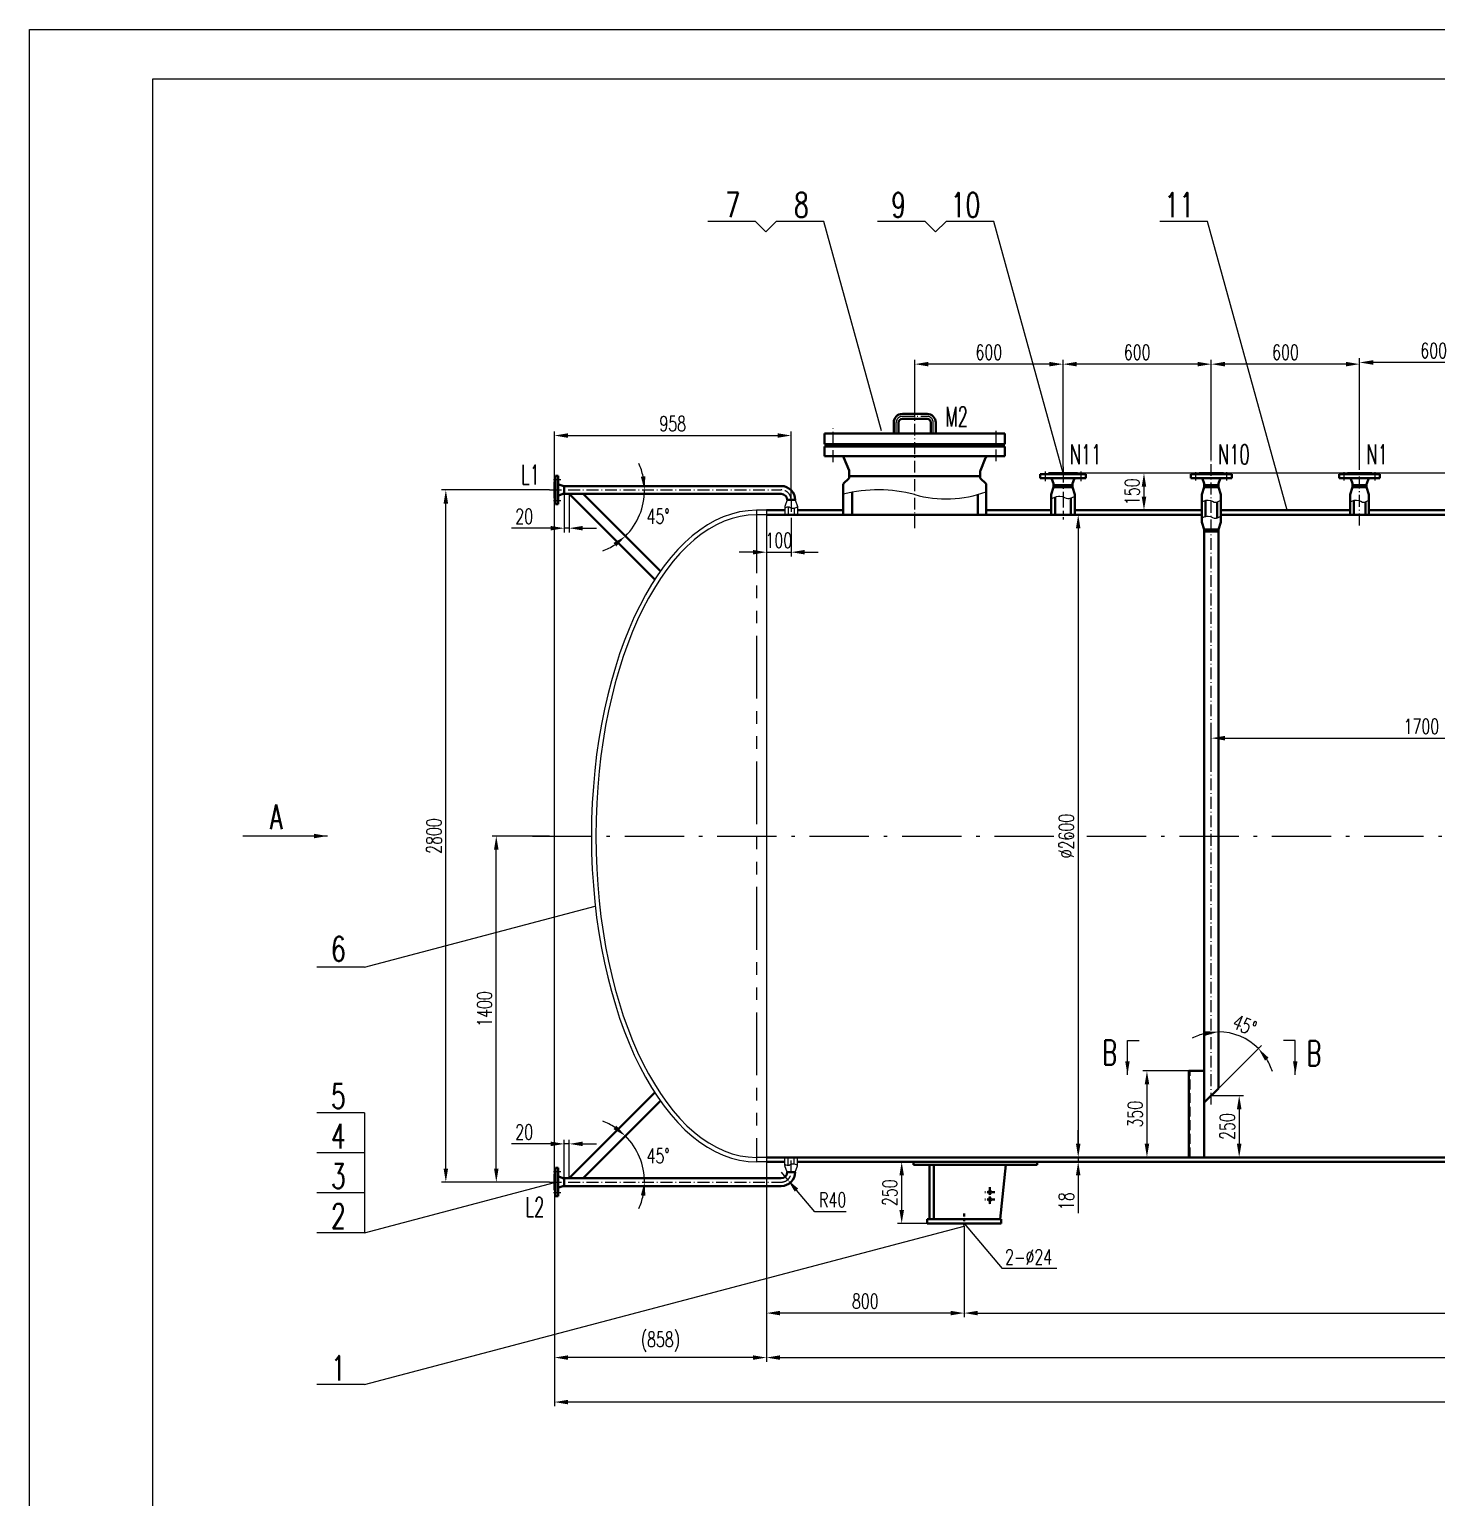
# Model space of a CAD drawing. Header units: millimetres. Extents: x -377034 to -360214, y -58044 to -36999.
# Drawn here: x -377034 to -371340, y -52104 to -46164 of the extents above; entities that cross this region are included whole.
import ezdxf

# ---------------------------------------------------------------- set-up
doc = ezdxf.new("R2010")
doc.units = ezdxf.units.MM
for name, pattern in [('ACAD_ISO02W100', [11, 8, -3]), ('ACAD_ISO10W100', [18.7, 12, -3, 0.7, -3]), ('CENTERX2', [101.6, 63.5, -12.7, 12.7, -12.7]), ('PHANTOMX2', [127, 63.5, -12.7, 12.7, -12.7, 12.7, -12.7])]:
    doc.linetypes.add(name, pattern=pattern)
for name, color, linetype in [('cdr.dwg1', 4, 'Continuous'), ('cdr_dim', 7, 'Continuous'), ('cdr_dwg1', 4, 'Continuous'), ('cdr_text', 7, 'Continuous'), ('图层1', 1, 'CENTERX2'), ('图层3', 211, 'Continuous'), ('图层5', 231, 'PHANTOMX2')]:
    doc.layers.add(name, color=color, linetype=linetype)
doc.layers.add('中心线', color=1, linetype='ACAD_ISO10W100', lineweight=18)
doc.layers.add('图层2', color=4, linetype='Continuous', lineweight=40)
doc.styles.add('HZ', font='ROMANS.shx', dxfattribs={"width": 0.667, "height": 54, "bigfont": 'HZ.shx'})
doc.styles.add('比例1：20', font='ROMANS.shx', dxfattribs={"width": 0.7, "height": 60, "bigfont": 'HZ.shx'})
doc.dimstyles.new('副本比例1：20', dxfattribs={"dimtxt": 60, "dimasz": 55, "dimexe": 17, "dimexo": 0, "dimgap": 18, "dimtad": 1, "dimtoh": 1, "dimdsep": 46, "dimtxsty": '比例1：20', "dimcen": 25, "dimclre": 256, "dimclrt": 256, "dimadec": 0, "dimazin": 0, "dimtfac": 1, "dimtmove": 0, "dimatfit": 3, "dimfxl": 1, "dimlwd": -1, "dimlwe": -1, "dimarcsym": 0})
doc.dimstyles.new('比例1：20', dxfattribs={"dimtxt": 60, "dimasz": 55, "dimexe": 17, "dimexo": 0, "dimgap": 18, "dimtad": 1, "dimdsep": 46, "dimtxsty": '比例1：20', "dimcen": 25, "dimclrd": 256, "dimclre": 256, "dimclrt": 256, "dimadec": 0, "dimazin": 0, "dimtfac": 1, "dimtmove": 0, "dimatfit": 3, "dimfxl": 1, "dimlwd": -1, "dimlwe": -1, "dimarcsym": 0})

# ---------------------------------------------------------------- blocks, each defined once
blk = doc.blocks.new('*D6')
for p, q in [((-367851.6, -51005.4), (-367851.6, -51374.1)), ((-373251.6, -51043.1), (-373251.6, -51374.1)), ((-373196.6, -51357.1), (-367906.6, -51357.1))]:
    blk.add_line(p, q)
for points in [[(-373196.6, -51348), (-373196.6, -51366.3), (-373251.6, -51357.1)], [(-367906.6, -51348), (-367906.6, -51366.3), (-367851.6, -51357.1)]]:
    blk.add_solid(points)
at = {"layer": 'Defpoints', "color": 0}
for p in [(-367851.6, -51005.4), (-373251.6, -51043.1), (-367851.6, -51357.1)]:
    blk.add_point(p, dxfattribs=at)
at = {"insert": (-370551.6, -51309.1), "char_height": 60, "attachment_point": 5, "style": '比例1：20'}
blk.add_mtext('5400', dxfattribs=at)
blk = doc.blocks.new('*D5')
for p, q in [((-367051.6, -50745.2), (-367051.6, -51554.1)), ((-374051.6, -51205.8), (-374051.6, -51554.1)), ((-373996.6, -51537.1), (-367106.6, -51537.1))]:
    blk.add_line(p, q)
for points in [[(-373996.6, -51528), (-373996.6, -51546.3), (-374051.6, -51537.1)], [(-367106.6, -51528), (-367106.6, -51546.3), (-367051.6, -51537.1)]]:
    blk.add_solid(points)
at = {"layer": 'Defpoints', "color": 0}
for p in [(-367051.6, -50745.2), (-374051.6, -51205.8), (-367051.6, -51537.1)]:
    blk.add_point(p, dxfattribs=at)
at = {"insert": (-370551.6, -51489.1), "char_height": 60, "attachment_point": 5, "style": '比例1：20'}
blk.add_mtext('7000', dxfattribs=at)
blk = doc.blocks.new('*D13')
for p, q in [((-372768.7, -48127.2), (-372807.1, -48127.2)), ((-372790.1, -48182.2), (-372790.1, -50672.2)), ((-372768.7, -50727.2), (-372807.1, -50727.2))]:
    blk.add_line(p, q)
for points in [[(-372799.3, -48182.2), (-372781, -48182.2), (-372790.1, -48127.2)], [(-372799.3, -50672.2), (-372781, -50672.2), (-372790.1, -50727.2)]]:
    blk.add_solid(points)
at = {"layer": 'Defpoints', "color": 0}
for p in [(-372768.7, -48127.2), (-372790.1, -50727.2), (-372768.7, -50727.2)]:
    blk.add_point(p, dxfattribs=at)
at = {"insert": (-372838.1, -49427.2), "char_height": 60, "attachment_point": 5, "rotation": 90, "style": '比例1：20'}
blk.add_mtext('%%C2600', dxfattribs=at)
blk = doc.blocks.new('*D14')
for p, q in [((-372790.1, -50672.2), (-372790.1, -50617.2)), ((-372645, -50727.2), (-372807.1, -50727.2)), ((-372790.1, -50727.2), (-372790.1, -50745.2)), ((-372645, -50745.2), (-372807.1, -50745.2)), ((-372790.1, -50800.2), (-372790.1, -50953.2))]:
    blk.add_line(p, q)
for points in [[(-372799.3, -50672.2), (-372781, -50672.2), (-372790.1, -50727.2)], [(-372799.3, -50800.2), (-372781, -50800.2), (-372790.1, -50745.2)]]:
    blk.add_solid(points)
at = {"layer": 'Defpoints', "color": 0}
for p in [(-372645, -50727.2), (-372790.1, -50745.2), (-372645, -50745.2)]:
    blk.add_point(p, dxfattribs=at)
at = {"insert": (-372838.1, -50904.2), "char_height": 60, "attachment_point": 5, "rotation": 90, "style": '比例1：20'}
blk.add_mtext('18', dxfattribs=at)
blk = doc.blocks.new('*D15')
for p, q in [((-374051.6, -50745.2), (-374051.6, -51374.1)), ((-373251.6, -51005.4), (-373251.6, -51374.1)), ((-373306.6, -51357.1), (-373996.6, -51357.1))]:
    blk.add_line(p, q)
for points in [[(-373996.6, -51348), (-373996.6, -51366.3), (-374051.6, -51357.1)], [(-373306.6, -51348), (-373306.6, -51366.3), (-373251.6, -51357.1)]]:
    blk.add_solid(points)
at = {"layer": 'Defpoints', "color": 0}
for p in [(-374051.6, -50745.2), (-373251.6, -51005.4), (-374051.6, -51357.1)]:
    blk.add_point(p, dxfattribs=at)
at = {"insert": (-373651.6, -51309.1), "char_height": 60, "attachment_point": 5, "style": '比例1：20'}
blk.add_mtext('800', dxfattribs=at)
blk = doc.blocks.new('*D34')
for p, q in [((-371651.6, -47905.4), (-371651.6, -47494.3)), ((-371051.6, -47805.3), (-371051.6, -47494.3))]:
    blk.add_line(p, q)
at = {"color": 0}
blk.add_line((-371106.6, -47511.3), (-371596.6, -47511.3), dxfattribs=at)
for points in [[(-371596.6, -47502.1), (-371596.6, -47520.5), (-371651.6, -47511.3)], [(-371106.6, -47502.1), (-371106.6, -47520.5), (-371051.6, -47511.3)]]:
    blk.add_solid(points, dxfattribs=at)
at = {"layer": 'Defpoints', "color": 0}
for p in [(-371651.6, -47511.3), (-371051.6, -47805.3), (-371651.6, -47905.4)]:
    blk.add_point(p, dxfattribs=at)
at = {"insert": (-371351.6, -47463.3), "char_height": 60, "attachment_point": 5, "style": '比例1：20'}
blk.add_mtext('600', dxfattribs=at)
blk = doc.blocks.new('*D35')
for p, q in [((-372251.6, -47905.4), (-372251.6, -47501.1)), ((-371651.6, -47752), (-371651.6, -47501.1))]:
    blk.add_line(p, q)
at = {"color": 0}
blk.add_line((-371706.6, -47518.1), (-372196.6, -47518.1), dxfattribs=at)
for points in [[(-372196.6, -47508.9), (-372196.6, -47527.2), (-372251.6, -47518.1)], [(-371706.6, -47508.9), (-371706.6, -47527.2), (-371651.6, -47518.1)]]:
    blk.add_solid(points, dxfattribs=at)
at = {"layer": 'Defpoints', "color": 0}
for p in [(-372251.6, -47518.1), (-371651.6, -47752), (-372251.6, -47905.4)]:
    blk.add_point(p, dxfattribs=at)
at = {"insert": (-371951.6, -47470.1), "char_height": 60, "attachment_point": 5, "style": '比例1：20'}
blk.add_mtext('600', dxfattribs=at)
blk = doc.blocks.new('*D36')
for p, q in [((-372851.6, -47933.5), (-372851.6, -47501.1)), ((-372251.6, -47703.2), (-372251.6, -47501.1))]:
    blk.add_line(p, q)
at = {"color": 0}
blk.add_line((-372306.6, -47518.1), (-372796.6, -47518.1), dxfattribs=at)
for points in [[(-372796.6, -47508.9), (-372796.6, -47527.2), (-372851.6, -47518.1)], [(-372306.6, -47508.9), (-372306.6, -47527.2), (-372251.6, -47518.1)]]:
    blk.add_solid(points, dxfattribs=at)
at = {"layer": 'Defpoints', "color": 0}
for p in [(-372851.6, -47518.1), (-372251.6, -47703.2), (-372851.6, -47933.5)]:
    blk.add_point(p, dxfattribs=at)
at = {"insert": (-372551.6, -47470.1), "char_height": 60, "attachment_point": 5, "style": '比例1：20'}
blk.add_mtext('600', dxfattribs=at)
blk = doc.blocks.new('*D37')
for p, q in [((-373451.6, -47695.5), (-373451.6, -47501.1)), ((-372851.6, -47644.7), (-372851.6, -47501.1))]:
    blk.add_line(p, q)
at = {"color": 0}
blk.add_line((-372906.6, -47518.1), (-373396.6, -47518.1), dxfattribs=at)
for points in [[(-373396.6, -47508.9), (-373396.6, -47527.2), (-373451.6, -47518.1)], [(-372906.6, -47508.9), (-372906.6, -47527.2), (-372851.6, -47518.1)]]:
    blk.add_solid(points, dxfattribs=at)
at = {"layer": 'Defpoints', "color": 0}
for p in [(-373451.6, -47518.1), (-373451.6, -47695.5), (-372851.6, -47644.7)]:
    blk.add_point(p, dxfattribs=at)
at = {"insert": (-373151.6, -47470.1), "char_height": 60, "attachment_point": 5, "style": '比例1：20'}
blk.add_mtext('600', dxfattribs=at)
blk = doc.blocks.new('*D39')
for p, q in [((-374909.6, -50859.7), (-374909.6, -51554.1)), ((-374051.6, -51205.8), (-374051.6, -51554.1))]:
    blk.add_line(p, q)
at = {"color": 0}
blk.add_line((-374106.6, -51537.1), (-374854.6, -51537.1), dxfattribs=at)
for points in [[(-374854.6, -51528), (-374854.6, -51546.3), (-374909.6, -51537.1)], [(-374106.6, -51528), (-374106.6, -51546.3), (-374051.6, -51537.1)]]:
    blk.add_solid(points, dxfattribs=at)
at = {"layer": 'Defpoints', "color": 0}
for p in [(-374909.6, -50859.7), (-374051.6, -51205.8), (-374909.6, -51537.1)]:
    blk.add_point(p, dxfattribs=at)
at = {"insert": (-374480.6, -51473.4), "char_height": 60, "attachment_point": 5, "style": '比例1：20'}
blk.add_mtext('(858)', dxfattribs=at)
blk = doc.blocks.new('*D41')
for p, q in [((-372444.7, -47959.2), (-372541, -47959.2)), ((-372444.7, -48109.2), (-372541, -48109.2))]:
    blk.add_line(p, q)
at = {"color": 0}
blk.add_line((-372524, -48014.2), (-372524, -48054.2), dxfattribs=at)
for points in [[(-372533.2, -48014.2), (-372514.8, -48014.2), (-372524, -47959.2)], [(-372533.2, -48054.2), (-372514.8, -48054.2), (-372524, -48109.2)]]:
    blk.add_solid(points, dxfattribs=at)
at = {"layer": 'Defpoints', "color": 0}
for p in [(-372444.7, -47959.2), (-372524, -48109.2), (-372444.7, -48109.2)]:
    blk.add_point(p, dxfattribs=at)
at = {"insert": (-372572, -48034.2), "char_height": 60, "attachment_point": 5, "rotation": 90, "style": '比例1：20'}
blk.add_mtext('150', dxfattribs=at)
blk = doc.blocks.new('*D43')
for p, q in [((-373401.6, -50745.2), (-373521.3, -50745.2)), ((-373401.6, -50995.2), (-373521.3, -50995.2))]:
    blk.add_line(p, q)
at = {"color": 0}
blk.add_line((-373504.3, -50940.2), (-373504.3, -50800.2), dxfattribs=at)
for points in [[(-373513.5, -50800.2), (-373495.1, -50800.2), (-373504.3, -50745.2)], [(-373513.5, -50940.2), (-373495.1, -50940.2), (-373504.3, -50995.2)]]:
    blk.add_solid(points, dxfattribs=at)
at = {"layer": 'Defpoints', "color": 0}
for p in [(-373504.3, -50745.2), (-373401.6, -50745.2), (-373401.6, -50995.2)]:
    blk.add_point(p, dxfattribs=at)
at = {"insert": (-373552.3, -50870.2), "char_height": 60, "attachment_point": 5, "rotation": 90, "style": '比例1：20'}
blk.add_mtext('250', dxfattribs=at)
blk = doc.blocks.new('*D44')
at = {"color": 0}
for p, q in [((-373991.6, -50787.2), (-373965.7, -50817.6)), ((-373855.6, -50947.2), (-373930.1, -50859.5)), ((-373729.6, -50947.2), (-373855.6, -50947.2))]:
    blk.add_line(p, q, dxfattribs=at)
blk.add_solid([(-373923.1, -50853.6), (-373937.1, -50865.5), (-373965.7, -50817.6)], dxfattribs=at)
at = {"layer": 'Defpoints', "color": 0}
for p in [(-373991.6, -50787.2), (-373965.7, -50817.6)]:
    blk.add_point(p, dxfattribs=at)
at = {"insert": (-373783.6, -50899.2), "char_height": 60, "attachment_point": 5, "style": '比例1：20'}
blk.add_mtext('R40', dxfattribs=at)
blk = doc.blocks.new('*D46')
for p, q in [((-374909.6, -48008.2), (-374909.6, -47789.9)), ((-373951.6, -48067.2), (-373951.6, -47789.9))]:
    blk.add_line(p, q)
at = {"color": 0}
blk.add_line((-374854.6, -47806.9), (-374006.6, -47806.9), dxfattribs=at)
for points in [[(-374854.6, -47797.7), (-374854.6, -47816.1), (-374909.6, -47806.9)], [(-374006.6, -47797.7), (-374006.6, -47816.1), (-373951.6, -47806.9)]]:
    blk.add_solid(points, dxfattribs=at)
at = {"layer": 'Defpoints', "color": 0}
for p in [(-373951.6, -47806.9), (-374909.6, -48008.2), (-373951.6, -48067.2)]:
    blk.add_point(p, dxfattribs=at)
at = {"insert": (-374430.6, -47758.9), "char_height": 60, "attachment_point": 5, "style": '比例1：20'}
blk.add_mtext('958', dxfattribs=at)
blk = doc.blocks.new('*D47')
for p, q in [((-374051.6, -48138.9), (-374051.6, -48295.8)), ((-373951.6, -48139.9), (-373951.6, -48295.8))]:
    blk.add_line(p, q)
at = {"color": 0}
for p, q in [((-374106.6, -48278.8), (-374161.6, -48278.8)), ((-374051.6, -48278.8), (-373951.6, -48278.8)), ((-373896.6, -48278.8), (-373841.6, -48278.8))]:
    blk.add_line(p, q, dxfattribs=at)
for points in [[(-374106.6, -48269.6), (-374106.6, -48288), (-374051.6, -48278.8)], [(-373896.6, -48269.6), (-373896.6, -48288), (-373951.6, -48278.8)]]:
    blk.add_solid(points, dxfattribs=at)
at = {"layer": 'Defpoints', "color": 0}
for p in [(-374051.6, -48138.9), (-373951.6, -48139.9), (-373951.6, -48278.8)]:
    blk.add_point(p, dxfattribs=at)
at = {"insert": (-374001.6, -48230.8), "char_height": 60, "attachment_point": 5, "style": '比例1：20'}
blk.add_mtext('100', dxfattribs=at)
blk = doc.blocks.new('*D48')
for p, q in [((-366343.6, -49427.2), (-366343.6, -51734.1)), ((-374909.6, -51206.9), (-374909.6, -51734.1))]:
    blk.add_line(p, q)
at = {"color": 0}
blk.add_line((-366398.6, -51717.1), (-374854.6, -51717.1), dxfattribs=at)
for points in [[(-374854.6, -51708), (-374854.6, -51726.3), (-374909.6, -51717.1)], [(-366398.6, -51708), (-366398.6, -51726.3), (-366343.6, -51717.1)]]:
    blk.add_solid(points, dxfattribs=at)
at = {"layer": 'Defpoints', "color": 0}
for p in [(-366343.6, -49427.2), (-374909.6, -51206.9), (-374909.6, -51717.1)]:
    blk.add_point(p, dxfattribs=at)
at = {"insert": (-370626.6, -51669.1), "char_height": 60, "attachment_point": 5, "style": '比例1：20'}
blk.add_mtext('~8566', dxfattribs=at)
blk = doc.blocks.new('*D49')
for p, q in [((-372251.6, -49130.8), (-372251.6, -49014.3)), ((-370551.6, -49179.7), (-370551.6, -49014.3))]:
    blk.add_line(p, q)
at = {"color": 0}
blk.add_line((-372196.6, -49031.3), (-370606.6, -49031.3), dxfattribs=at)
for points in [[(-372196.6, -49022.1), (-372196.6, -49040.4), (-372251.6, -49031.3)], [(-370606.6, -49022.1), (-370606.6, -49040.4), (-370551.6, -49031.3)]]:
    blk.add_solid(points, dxfattribs=at)
at = {"layer": 'Defpoints', "color": 0}
for p in [(-370551.6, -49031.3), (-372251.6, -49130.8), (-370551.6, -49179.7)]:
    blk.add_point(p, dxfattribs=at)
at = {"insert": (-371401.6, -48983.3), "char_height": 60, "attachment_point": 5, "style": '比例1：20'}
blk.add_mtext('1700', dxfattribs=at)
blk = doc.blocks.new('*D50')
for p, q in [((-372343.1, -50377.2), (-372529, -50377.2)), ((-372343.1, -50727.2), (-372529, -50727.2))]:
    blk.add_line(p, q)
at = {"color": 0}
blk.add_line((-372512, -50432.2), (-372512, -50672.2), dxfattribs=at)
for points in [[(-372521.2, -50432.2), (-372502.8, -50432.2), (-372512, -50377.2)], [(-372521.2, -50672.2), (-372502.8, -50672.2), (-372512, -50727.2)]]:
    blk.add_solid(points, dxfattribs=at)
at = {"layer": 'Defpoints', "color": 0}
for p in [(-372343.1, -50377.2), (-372512, -50727.2), (-372343.1, -50727.2)]:
    blk.add_point(p, dxfattribs=at)
at = {"insert": (-372560, -50552.2), "char_height": 60, "attachment_point": 5, "rotation": 90, "style": '比例1：20'}
blk.add_mtext('350', dxfattribs=at)
blk = doc.blocks.new('*D51')
for p, q in [((-372251.6, -50477.2), (-372121.8, -50477.2)), ((-372225.2, -50727.2), (-372121.8, -50727.2))]:
    blk.add_line(p, q)
at = {"color": 0}
blk.add_line((-372138.8, -50532.2), (-372138.8, -50672.2), dxfattribs=at)
for points in [[(-372147.9, -50532.2), (-372129.6, -50532.2), (-372138.8, -50477.2)], [(-372147.9, -50672.2), (-372129.6, -50672.2), (-372138.8, -50727.2)]]:
    blk.add_solid(points, dxfattribs=at)
at = {"layer": 'Defpoints', "color": 0}
for p in [(-372251.6, -50477.2), (-372225.2, -50727.2), (-372138.8, -50727.2)]:
    blk.add_point(p, dxfattribs=at)
at = {"insert": (-372186.8, -50602.2), "char_height": 60, "attachment_point": 5, "rotation": 90, "style": '比例1：20'}
blk.add_mtext('250', dxfattribs=at)
blk = doc.blocks.new('*D64')
for p, q in [((-374928.7, -49427.2), (-375161.6, -49427.2)), ((-374928.7, -50827.2), (-375161.6, -50827.2))]:
    blk.add_line(p, q)
at = {"color": 0}
blk.add_line((-375144.6, -50772.2), (-375144.6, -49482.2), dxfattribs=at)
for points in [[(-375153.8, -49482.2), (-375135.4, -49482.2), (-375144.6, -49427.2)], [(-375153.8, -50772.2), (-375135.4, -50772.2), (-375144.6, -50827.2)]]:
    blk.add_solid(points, dxfattribs=at)
at = {"layer": 'Defpoints', "color": 0}
for p in [(-375144.6, -49427.2), (-374928.7, -49427.2), (-374928.7, -50827.2)]:
    blk.add_point(p, dxfattribs=at)
at = {"insert": (-375192.6, -50127.2), "char_height": 60, "attachment_point": 5, "rotation": 90, "style": '比例1：20'}
blk.add_mtext('1400', dxfattribs=at)
blk = doc.blocks.new('*D65')
for p, q in [((-374928.7, -48027.2), (-375365.7, -48027.2)), ((-375024.3, -50827.2), (-375365.7, -50827.2))]:
    blk.add_line(p, q)
at = {"color": 0}
blk.add_line((-375348.7, -50772.2), (-375348.7, -48082.2), dxfattribs=at)
for points in [[(-375357.9, -48082.2), (-375339.6, -48082.2), (-375348.7, -48027.2)], [(-375357.9, -50772.2), (-375339.6, -50772.2), (-375348.7, -50827.2)]]:
    blk.add_solid(points, dxfattribs=at)
at = {"layer": 'Defpoints', "color": 0}
for p in [(-375348.7, -48027.2), (-374928.7, -48027.2), (-375024.3, -50827.2)]:
    blk.add_point(p, dxfattribs=at)
at = {"insert": (-375396.7, -49427.2), "char_height": 60, "attachment_point": 5, "rotation": 90, "style": '比例1：20'}
blk.add_mtext('2800', dxfattribs=at)
blk = doc.blocks.new('*D69')
for p, q in [((-374869.6, -50811.2), (-374869.6, -50655.6)), ((-374849.6, -50811.2), (-374849.6, -50655.6))]:
    blk.add_line(p, q)
at = {"color": 0}
for p, q in [((-374924.6, -50672.6), (-375083.6, -50672.6)), ((-374849.6, -50672.6), (-374869.6, -50672.6)), ((-374794.6, -50672.6), (-374739.6, -50672.6))]:
    blk.add_line(p, q, dxfattribs=at)
for points in [[(-374924.6, -50663.4), (-374924.6, -50681.7), (-374869.6, -50672.6)], [(-374794.6, -50663.4), (-374794.6, -50681.7), (-374849.6, -50672.6)]]:
    blk.add_solid(points, dxfattribs=at)
at = {"layer": 'Defpoints', "color": 0}
for p in [(-374849.6, -50672.6), (-374869.6, -50811.2), (-374849.6, -50811.2)]:
    blk.add_point(p, dxfattribs=at)
at = {"insert": (-375031.6, -50624.6), "char_height": 60, "attachment_point": 5, "style": '比例1：20'}
blk.add_mtext('20', dxfattribs=at)
blk = doc.blocks.new('*D70')
at = {"color": 0}
for start, end in [(56.94861, 68.89722), (0, 45), (336.10278, 348.05139)]:
    blk.add_arc((-374809, -50827.2), 264.2, start, end, dxfattribs=at)
for points in [[(-374659.2, -50598.6), (-374670.7, -50612.8), (-374622.2, -50640.3)], [(-374559.7, -50880.9), (-374541.4, -50882.8), (-374544.8, -50827.2)]]:
    blk.add_solid(points, dxfattribs=at)
at = {"layer": 'Defpoints', "color": 0}
for p in [(-374480.6, -50498.7), (-374580.2, -50695.1), (-374928.7, -50827.2), (-374793, -50811.2), (-373991.6, -50827.2)]:
    blk.add_point(p, dxfattribs=at)
at = {"insert": (-374489.7, -50720.8), "char_height": 60, "attachment_point": 5, "style": '比例1：20'}
blk.add_mtext('45°', dxfattribs=at)
blk = doc.blocks.new('*D71')
for p, q in [((-374869.6, -48043.2), (-374869.6, -48198.7)), ((-374849.6, -48043.2), (-374849.6, -48198.7))]:
    blk.add_line(p, q)
at = {"color": 0}
for p, q in [((-374924.6, -48181.7), (-375083.6, -48181.7)), ((-374849.6, -48181.7), (-374869.6, -48181.7)), ((-374794.6, -48181.7), (-374739.6, -48181.7))]:
    blk.add_line(p, q, dxfattribs=at)
for points in [[(-374924.6, -48172.6), (-374924.6, -48190.9), (-374869.6, -48181.7)], [(-374794.6, -48172.6), (-374794.6, -48190.9), (-374849.6, -48181.7)]]:
    blk.add_solid(points, dxfattribs=at)
at = {"layer": 'Defpoints', "color": 0}
for p in [(-374869.6, -48043.2), (-374849.6, -48043.2), (-374849.6, -48181.7)]:
    blk.add_point(p, dxfattribs=at)
at = {"insert": (-375031.6, -48133.7), "char_height": 60, "attachment_point": 5, "style": '比例1：20'}
blk.add_mtext('20', dxfattribs=at)
blk = doc.blocks.new('*D72')
at = {"color": 0}
for start, end in [(11.94861, 23.89722), (315, 360), (291.10278, 303.05139)]:
    blk.add_arc((-374809, -48027.2), 264.2, start, end, dxfattribs=at)
for points in [[(-374541.4, -47971.5), (-374559.7, -47973.4), (-374544.8, -48027.2)], [(-374670.7, -48241.5), (-374659.2, -48255.7), (-374622.2, -48214)]]:
    blk.add_solid(points, dxfattribs=at)
at = {"layer": 'Defpoints', "color": 0}
for p in [(-374928.7, -48027.2), (-374793, -48043.2), (-373991.6, -48027.2), (-374580.2, -48159.3), (-374480.6, -48355.6)]:
    blk.add_point(p, dxfattribs=at)
at = {"insert": (-374489.7, -48133.5), "char_height": 60, "attachment_point": 5, "style": '比例1：20'}
blk.add_mtext('45°', dxfattribs=at)
blk = doc.blocks.new('*D95')
blk.add_line((-372223.1, -50448.7), (-372049, -50274.6))
at = {"color": 0}
for start, end in [(103.78071, 117.56142), (45, 90), (17.43858, 31.21929)]:
    blk.add_arc((-372223.1, -50448.7), 229.2, start, end, dxfattribs=at)
for points in [[(-372278.8, -50216.9), (-372276.6, -50235.1), (-372223.1, -50219.4)], [(-372034.3, -50335.5), (-372019.9, -50324.2), (-372061, -50286.6)]]:
    blk.add_solid(points, dxfattribs=at)
at = {"layer": 'Defpoints', "color": 0}
for p in [(-372223.1, -48195.2), (-372108.5, -50250.1), (-372223.1, -50448.7), (-372223.1, -50448.7), (-372280.1, -50505.7)]:
    blk.add_point(p, dxfattribs=at)
at = {"insert": (-372117, -50192.5), "char_height": 60, "attachment_point": 5, "rotation": 337.5, "style": '比例1：20'}
blk.add_mtext('45°', dxfattribs=at)

msp = doc.modelspace()

# ---------------------------------------------------------------- linework, layer by layer
for p, q in [((-368301.109, -47959.16), (-372851.609, -47959.16)), ((-374909.609, -50805.208), (-374909.609, -48042.383)), ((-375677.943, -49957.92), (-374743.927, -49711.067)), ((-375677.943, -50546.348), (-375677.943, -51032.013)), ((-375677.943, -51032.013), (-374909.609, -50828.948)), ((-375677.943, -51646.669), (-373251.609, -51005.408))]:
    msp.add_line(p, q)
at = {"color": 6, "linetype": 'ACAD_ISO02W100', "ltscale": 5}
msp.add_line((-372337.109, -50727.16), (-372337.109, -50377.16), dxfattribs=at)
for centre, radius, start, end in [((-373599.762, -48604.208), 577.544, 75.1361801, 104.1152095), ((-373324.859, -47582.337), 480.665, 254.7104808, 289.7278844)]:
    msp.add_arc(centre, radius, start, end)
for points in [[(-373977.609, -48099.742), (-373959.15, -48095.94), (-373951.609, -48099.901), (-373946.144, -48101.01), (-373925.609, -48096.257)], [(-373977.609, -50754.577), (-373959.15, -50758.38), (-373951.609, -50754.419), (-373946.144, -50753.31), (-373925.609, -50758.063)]]:
    msp.add_spline(points, degree=3)
for points in [[(-372289.609, -48074.437), (-372274.614, -48068.61), (-372251.327, -48065.654), (-372240.471, -48080.915), (-372226.678, -48074.587), (-372213.609, -48068.312)], [(-371689.609, -48074.437), (-371674.614, -48068.61), (-371651.327, -48065.654), (-371640.471, -48080.915), (-371626.678, -48074.587), (-371613.609, -48068.312)], [(-372289.609, -48139.574), (-372274.614, -48133.747), (-372251.327, -48130.79), (-372240.471, -48146.051), (-372226.678, -48139.723), (-372213.609, -48133.448)]]:
    msp.add_open_spline(points, degree=3, knots=[34.44288027, 34.44288027, 34.44288027, 34.44288027, 44.4929547, 77.28984239, 88.1330921, 88.1330921, 88.1330921, 88.1330921])
at = {"layer": 'cdr.dwg1'}
for p, q in [((-373967.609, -48067.16), (-373977.298, -48093.319)), ((-373935.609, -48067.16), (-373925.92, -48093.319)), ((-373967.609, -50787.16), (-373977.298, -50761)), ((-373935.609, -50787.16), (-373925.92, -50761))]:
    msp.add_line(p, q, dxfattribs=at)
for centre, start, end in [((-373972.609, -48095.056), 159.6768632, 180), ((-373930.609, -48095.056), 360, 20.3231368), ((-373972.609, -50759.264), 180, 200.3231368), ((-373930.609, -50759.264), 339.6768632, 0)]:
    msp.add_arc(centre, 5, start, end, dxfattribs=at)
at = {"layer": 'cdr_dim', "linetype": 'Continuous'}
for p, q in [((-374096.3, -46941.008), (-374289.138, -46941.008)), ((-373818.697, -46941.008), (-374011.535, -46941.008)), ((-373409.359, -46941.008), (-373602.198, -46941.008)), ((-373131.756, -46941.008), (-373324.594, -46941.008)), ((-372266.588, -46941.008), (-372459.427, -46941.008)), ((-375677.943, -49957.92), (-375870.782, -49957.92)), ((-375677.943, -50546.348), (-375870.782, -50546.348)), ((-375677.943, -50708.236), (-375870.782, -50708.236)), ((-375677.943, -50870.125), (-375870.782, -50870.125)), ((-373251.609, -50995.16), (-373097.382, -51177.121)), ((-375677.943, -51032.013), (-375870.782, -51032.013)), ((-372876.763, -51177.121), (-373097.382, -51177.121)), ((-375677.943, -51646.669), (-375870.782, -51646.669))]:
    msp.add_line(p, q, dxfattribs=at)
at = {"layer": 'cdr_dim', "linetype": 'Continuous', "ltscale": 0.1}
for p, q in [((-374096.3, -46941.008), (-374053.918, -46983.39)), ((-374011.535, -46941.008), (-374053.918, -46983.39)), ((-373409.359, -46941.008), (-373366.977, -46983.39)), ((-373324.594, -46941.008), (-373366.977, -46983.39))]:
    msp.add_line(p, q, dxfattribs=at)
at = {"layer": 'cdr_dim'}
for p, q in [((-373585.592, -47788.19), (-373818.697, -46941.008)), ((-372851.609, -47959.16), (-373131.756, -46941.008)), ((-371945.168, -48109.16), (-372266.588, -46941.008))]:
    msp.add_line(p, q, dxfattribs=at)
at = {"layer": 'cdr_dim', "linetype": 'Continuous'}
msp.add_lwpolyline([(-377033.812, -58043.704), (-377033.812, -46163.704), (-360213.812, -46163.704), (-360213.812, -58043.704)], close=True, dxfattribs=at)
at = {"layer": 'cdr_dwg1', "linetype": 'Continuous'}
for p, q in [((-376533.812, -46363.704), (-360413.812, -46363.704)), ((-376533.812, -57843.704), (-376533.812, -46363.704)), ((-374051.609, -48109.16), (-374091.609, -48109.16)), ((-374051.609, -48109.16), (-374051.609, -50745.16)), ((-373977.609, -48095.056), (-373977.609, -48127.16)), ((-373963.609, -48095.249), (-373963.609, -48127.16)), ((-373939.609, -48100.593), (-373939.609, -48127.16)), ((-373925.609, -48095.056), (-373925.609, -48127.16)), ((-374051.609, -48127.16), (-374091.609, -48127.16)), ((-374051.609, -50727.16), (-374091.609, -50727.16)), ((-373977.609, -50759.264), (-373977.609, -50727.16)), ((-373963.609, -50759.071), (-373963.609, -50727.16)), ((-373939.609, -50753.727), (-373939.609, -50727.16)), ((-373925.609, -50759.264), (-373925.609, -50727.16)), ((-374051.609, -50745.16), (-374091.609, -50745.16))]:
    msp.add_line(p, q, dxfattribs=at)
for major_axis, ratio in [((0, 1318), 0.50682853), ((0, 1300), 0.5)]:
    msp.add_ellipse((-374091.609, -49427.16), major_axis=major_axis, ratio=ratio, start_param=0, end_param=3.14159265, dxfattribs=at)
at = {"layer": '中心线', "ltscale": 20}
msp.add_line((-374998.685, -49427.16), (-366139.824, -49427.16), dxfattribs=at)
at = {"layer": '图层1', "color": 1, "linetype": 'ACAD_ISO10W100', "ltscale": 4}
for p, q in [((-373451.609, -48181.208), (-373451.609, -47651.558)), ((-373526.609, -47799.19), (-373526.609, -47754.19)), ((-373501.609, -47729.19), (-373401.609, -47729.19)), ((-373376.609, -47799.19), (-373376.609, -47754.19)), ((-373781.609, -47914.294), (-373781.609, -47778.72)), ((-373121.609, -47910.876), (-373121.609, -47782.998)), ((-372251.609, -50513.523), (-372251.609, -47905.383)), ((-371651.609, -48170.208), (-371651.609, -47905.383)), ((-374928.664, -48027.16), (-373991.609, -48027.16)), ((-373951.609, -48067.16), (-373951.609, -48139.927)), ((-373951.609, -50787.16), (-373951.609, -50714.393)), ((-374928.664, -50827.16), (-373991.609, -50827.16))]:
    msp.add_line(p, q, dxfattribs=at)
at = {"layer": '图层1'}
for p, q in [((-372851.609, -47933.477), (-372851.609, -48146.743)), ((-374912.999, -47984.66), (-374882.996, -47984.66)), ((-372924.109, -47952.641), (-372924.109, -47990.958)), ((-372779.109, -47952.641), (-372779.109, -47990.958)), ((-372314.109, -47988.16), (-372314.109, -47955.476)), ((-372189.109, -47988.16), (-372189.109, -47954.755)), ((-371714.109, -47988.16), (-371714.109, -47955.476)), ((-371589.109, -47988.16), (-371589.109, -47954.755)), ((-374912.999, -48069.66), (-374882.996, -48069.66)), ((-374912.999, -50784.66), (-374882.996, -50784.66)), ((-374912.999, -50869.66), (-374882.996, -50869.66))]:
    msp.add_line(p, q, dxfattribs=at)
at = {"layer": '图层1', "color": 1, "linetype": 'ACAD_ISO10W100', "ltscale": 4}
for centre, radius, start, end in [((-373501.609, -47754.19), 25, 90, 180), ((-373401.609, -47754.19), 25, 0, 90), ((-373991.609, -48067.16), 40, 0, 90), ((-373991.609, -50787.16), 40, 270, 360)]:
    msp.add_arc(centre, radius, start, end, dxfattribs=at)
at = {"layer": '图层2'}
for p, q in [((-373536.609, -47799.19), (-373536.609, -47754.19)), ((-373516.609, -47799.19), (-373516.609, -47754.19)), ((-373501.609, -47719.19), (-373401.609, -47719.19)), ((-373501.609, -47739.19), (-373401.609, -47739.19)), ((-373386.609, -47799.19), (-373386.609, -47754.19)), ((-373366.609, -47799.19), (-373366.609, -47754.19)), ((-373816.609, -47799.19), (-373816.609, -47842.19)), ((-373816.609, -47799.19), (-373086.609, -47799.19)), ((-373086.609, -47799.19), (-373086.609, -47842.19)), ((-373816.609, -47842.19), (-373086.609, -47842.19)), ((-373816.609, -47889.69), (-373816.609, -47850.69)), ((-373086.609, -47850.69), (-373816.609, -47850.69)), ((-373756.109, -47845.69), (-373756.109, -47850.69)), ((-373147.109, -47845.69), (-373756.109, -47845.69)), ((-373739.109, -47842.19), (-373739.109, -47845.69)), ((-373164.109, -47845.69), (-373164.109, -47842.19)), ((-373147.109, -47850.69), (-373147.109, -47845.69)), ((-373086.609, -47889.69), (-373086.609, -47850.69)), ((-373086.609, -47889.69), (-373816.609, -47889.69)), ((-373717.505, -47948.503), (-373738.556, -47897.14)), ((-373185.712, -47948.503), (-373164.662, -47897.14)), ((-374905.609, -47994.66), (-374909.609, -47994.66)), ((-374909.609, -48059.66), (-374909.609, -47994.66)), ((-374905.609, -48084.66), (-374905.609, -47969.66)), ((-374893.609, -47969.66), (-374905.609, -47969.66)), ((-374893.609, -48084.66), (-374893.609, -47969.66)), ((-373718.073, -47980.155), (-373739.144, -48001.226)), ((-373716.609, -47970.69), (-373716.609, -47953.054)), ((-373716.609, -47976.619), (-373716.609, -47970.69)), ((-373716.609, -47976.619), (-373716.609, -47970.69)), ((-373186.609, -47970.69), (-373716.609, -47970.69)), ((-373186.609, -47970.69), (-373186.609, -47953.054)), ((-373186.609, -47976.619), (-373186.609, -47970.69)), ((-373185.144, -47980.155), (-373164.073, -48001.226)), ((-372944.109, -47963.16), (-372759.109, -47963.16)), ((-372944.109, -47979.16), (-372944.109, -47963.16)), ((-372944.109, -47979.16), (-372759.109, -47979.16)), ((-372910.609, -47963.16), (-372910.609, -47959.16)), ((-372910.609, -47959.16), (-372792.609, -47959.16)), ((-372896.207, -47983.189), (-372889.942, -48001.202)), ((-372807.01, -47983.189), (-372813.276, -48001.202)), ((-372792.609, -47963.16), (-372792.609, -47959.16)), ((-372759.109, -47979.16), (-372759.109, -47963.16)), ((-372334.109, -47979.16), (-372334.109, -47963.16)), ((-372334.109, -47963.16), (-372169.109, -47963.16)), ((-372169.109, -47979.16), (-372334.109, -47979.16)), ((-372301.109, -47959.16), (-372202.109, -47959.16)), ((-372301.109, -47963.16), (-372301.109, -47959.16)), ((-372287.401, -47982.427), (-372280.419, -48001.321)), ((-372215.816, -47982.427), (-372222.799, -48001.321)), ((-372202.109, -47959.16), (-372202.109, -47963.16)), ((-372169.109, -47963.16), (-372169.109, -47979.16)), ((-371734.109, -47979.16), (-371734.109, -47963.16)), ((-371734.109, -47963.16), (-371569.109, -47963.16)), ((-371569.109, -47979.16), (-371734.109, -47979.16)), ((-371701.109, -47959.16), (-371602.109, -47959.16)), ((-371701.109, -47963.16), (-371701.109, -47959.16)), ((-371687.401, -47982.427), (-371680.419, -48001.321)), ((-371615.816, -47982.427), (-371622.799, -48001.321)), ((-371602.109, -47959.16), (-371602.109, -47963.16)), ((-371569.109, -47963.16), (-371569.109, -47979.16)), ((-374890.992, -48005.124), (-374875.278, -48010.913)), ((-374890.992, -48049.196), (-374875.278, -48043.407)), ((-374873.895, -48011.16), (-374869.609, -48011.16)), ((-374873.895, -48043.16), (-374869.609, -48043.16)), ((-374869.609, -48011.16), (-373991.609, -48011.16)), ((-374869.609, -48043.16), (-374869.609, -48011.16)), ((-374869.609, -48043.16), (-373991.609, -48043.16)), ((-374503.396, -48389.373), (-374849.609, -48043.16)), ((-374480.566, -48355.634), (-374793.04, -48043.16)), ((-373740.609, -48127.16), (-373740.609, -48004.761)), ((-373704.609, -48127.16), (-373704.609, -48036.261)), ((-373196.609, -48127.16), (-373196.609, -48045.577)), ((-373162.609, -48127.16), (-373162.609, -48004.761)), ((-372889.609, -48015.16), (-372899.609, -48045.16)), ((-372899.609, -48045.16), (-372899.609, -48127.16)), ((-372889.609, -48003.174), (-372889.609, -48007.16)), ((-372889.609, -48007.16), (-372813.609, -48007.16)), ((-372889.609, -48007.16), (-372889.609, -48015.16)), ((-372889.609, -48015.16), (-372813.609, -48015.16)), ((-372813.609, -48003.174), (-372813.609, -48007.16)), ((-372813.609, -48007.16), (-372813.609, -48015.16)), ((-372813.609, -48015.16), (-372803.609, -48045.16)), ((-372803.609, -48045.16), (-372803.609, -48127.16)), ((-372289.609, -48045.16), (-372280.109, -48015.16)), ((-372289.609, -48157.16), (-372289.609, -48045.16)), ((-372280.109, -48007.16), (-372280.109, -48003.054)), ((-372280.109, -48007.16), (-372280.109, -48003.054)), ((-372280.109, -48015.089), (-372280.109, -48003.054)), ((-372280.109, -48007.16), (-372223.109, -48007.16)), ((-372280.109, -48007.16), (-372223.109, -48007.16)), ((-372280.109, -48015.16), (-372223.109, -48015.16)), ((-372223.109, -48007.16), (-372223.109, -48003.054)), ((-372223.109, -48015.089), (-372223.109, -48003.054)), ((-372223.109, -48015.089), (-372223.109, -48003.054)), ((-372213.609, -48045.16), (-372223.109, -48015.16)), ((-372213.609, -48157.16), (-372213.609, -48045.16)), ((-371680.109, -48015.16), (-371689.609, -48045.16)), ((-371689.609, -48127.16), (-371689.609, -48045.16)), ((-371680.109, -48015.16), (-371680.109, -48003.054)), ((-371680.109, -48007.16), (-371623.109, -48007.16)), ((-371680.109, -48015.16), (-371623.109, -48015.16)), ((-371623.109, -48015.089), (-371623.109, -48003.054)), ((-371623.109, -48015.16), (-371623.109, -48003.054)), ((-371623.109, -48015.16), (-371613.609, -48045.16)), ((-371613.609, -48127.16), (-371613.609, -48045.16)), ((-374905.609, -48059.66), (-374909.609, -48059.66)), ((-374893.609, -48084.66), (-374905.609, -48084.66)), ((-374051.609, -48109.16), (-373977.609, -48109.16)), ((-373967.609, -48067.16), (-373935.609, -48067.16)), ((-373925.609, -48109.16), (-373740.609, -48109.16)), ((-373162.609, -48109.16), (-372899.609, -48109.16)), ((-372883.609, -48056.031), (-372883.609, -48127.16)), ((-372819.609, -48059.103), (-372819.609, -48127.16)), ((-372803.609, -48109.16), (-372289.609, -48109.16)), ((-372275.109, -48134.628), (-372275.109, -48069.492)), ((-372275.109, -48127.16), (-372275.109, -48069.492)), ((-372228.109, -48140.179), (-372228.109, -48075.042)), ((-372213.609, -48109.16), (-371689.609, -48109.16)), ((-371675.109, -48127.16), (-371675.109, -48069.492)), ((-371628.109, -48127.16), (-371628.109, -48075.042)), ((-371613.609, -48109.16), (-371089.609, -48109.16)), ((-374051.609, -48127.16), (-372289.609, -48127.16)), ((-372289.609, -48157.16), (-372280.109, -48187.16)), ((-372213.609, -48157.16), (-372223.109, -48187.16)), ((-372213.609, -48127.16), (-368289.609, -48127.16)), ((-372280.109, -48187.16), (-372223.109, -48187.16)), ((-372280.109, -48187.16), (-372280.109, -48195.16)), ((-372280.109, -50727.16), (-372280.109, -48195.16)), ((-372280.109, -48195.16), (-372223.109, -48195.16)), ((-372223.109, -48187.16), (-372223.109, -48195.16)), ((-372223.109, -48187.16), (-372223.109, -48195.16)), ((-372223.109, -50448.66), (-372223.109, -48195.16)), ((-372343.109, -50377.16), (-372280.109, -50377.16)), ((-372343.109, -50727.16), (-372343.109, -50377.16)), ((-374503.396, -50464.947), (-374849.609, -50811.16)), ((-372280.109, -50505.66), (-372223.109, -50448.66)), ((-374480.566, -50498.686), (-374793.04, -50811.16)), ((-374051.609, -50727.16), (-367051.609, -50727.16)), ((-374893.609, -50769.66), (-374905.609, -50769.66)), ((-374905.609, -50769.66), (-374905.609, -50884.66)), ((-374893.609, -50769.66), (-374893.609, -50884.66)), ((-374051.609, -50745.16), (-373977.609, -50745.16)), ((-373925.609, -50745.16), (-368489.609, -50745.16)), ((-373456.609, -50757.16), (-373456.609, -50745.16)), ((-373456.609, -50757.16), (-372956.609, -50757.16)), ((-373391.609, -50977.16), (-373391.609, -50757.16)), ((-373373.609, -50977.16), (-373373.609, -50757.16)), ((-373105.609, -50977.16), (-373083.006, -50757.16)), ((-372956.609, -50757.16), (-372956.609, -50745.16)), ((-374909.609, -50794.66), (-374909.609, -50859.66)), ((-374905.609, -50794.66), (-374909.609, -50794.66)), ((-374890.992, -50805.124), (-374875.278, -50810.913)), ((-374890.992, -50849.196), (-374875.278, -50843.407)), ((-374873.895, -50811.16), (-374869.609, -50811.16)), ((-374873.895, -50843.16), (-374869.609, -50843.16)), ((-374869.609, -50811.16), (-374869.609, -50843.16)), ((-374869.609, -50811.16), (-373991.609, -50811.16)), ((-374869.609, -50843.16), (-373991.609, -50843.16)), ((-373967.609, -50787.16), (-373935.609, -50787.16)), ((-374905.609, -50859.66), (-374909.609, -50859.66)), ((-374893.609, -50884.66), (-374905.609, -50884.66)), ((-373101.609, -50977.16), (-373401.609, -50977.16)), ((-373401.609, -50995.16), (-373401.609, -50977.16)), ((-373101.609, -50995.16), (-373401.609, -50995.16)), ((-373101.609, -50995.16), (-373101.609, -50977.16))]:
    msp.add_line(p, q, dxfattribs=at)
at = {"layer": '图层2', "color": 1, "linetype": 'ACAD_ISO10W100'}
for p, q in [((-373127.364, -50867.408), (-373167.364, -50867.408)), ((-373127.364, -50897.408), (-373167.364, -50897.408)), ((-373147.364, -50847.564), (-373147.364, -50921.324)), ((-373251.609, -50953.866), (-373251.609, -51005.408))]:
    msp.add_line(p, q, dxfattribs=at)
at = {"layer": '图层2'}
for centre in [(-373147.364, -50867.408), (-373147.364, -50897.408)]:
    msp.add_circle(centre, 5.5, dxfattribs=at)
for centre, radius, start, end in [((-373501.609, -47754.19), 35, 90, 180), ((-373501.609, -47754.19), 15, 90, 180), ((-373401.609, -47754.19), 35, 0, 90), ((-373401.609, -47754.19), 15, 0, 90), ((-373749.659, -47901.69), 12, 22.2855876, 90), ((-373153.558, -47901.69), 12, 90, 157.7144124), ((-373721.609, -47976.619), 5, 315, 0), ((-373728.609, -47953.054), 12, 0, 22.2855876), ((-373174.609, -47953.054), 12, 157.7144124, 180), ((-373181.609, -47976.619), 5, 180, 225), ((-372901.874, -47985.16), 6, 19.179008, 90), ((-372801.343, -47985.16), 6, 90, 160.820992), ((-372292.091, -47984.16), 5, 20.2825591, 90), ((-372211.126, -47984.16), 5, 90, 159.7174409), ((-371692.091, -47984.16), 5, 20.2825591, 90), ((-371611.126, -47984.16), 5, 90, 159.7174409), ((-374889.609, -48001.371), 4, 180, 249.7751406), ((-374889.609, -48052.949), 4, 110.2248594, 180), ((-374873.895, -48007.16), 4, 249.7751406, 270), ((-374873.895, -48047.16), 4, 90, 110.2248594), ((-373991.609, -48067.16), 56, 0, 90), ((-373991.609, -48067.16), 24, 0, 90), ((-373735.609, -48004.761), 5, 135, 180), ((-373167.609, -48004.761), 5, 0, 45), ((-372895.609, -48003.174), 6, 0, 19.179008), ((-372807.609, -48003.174), 6, 160.820992, 180), ((-372285.109, -48003.054), 5, 0, 20.2825591), ((-372218.109, -48003.054), 5, 159.7174409, 180), ((-371685.109, -48003.054), 5, 0, 20.2825591), ((-371618.109, -48003.054), 5, 159.7174409, 180), ((-374889.609, -50801.371), 4, 180, 249.7751406), ((-374873.895, -50807.16), 4, 249.7751406, 270), ((-374873.895, -50847.16), 4, 90, 110.2248594), ((-373991.609, -50787.16), 24, 270, 360), ((-373991.609, -50787.16), 56, 270, 360), ((-374889.609, -50852.949), 4, 110.2248594, 180)]:
    msp.add_arc(centre, radius, start, end, dxfattribs=at)
at = {"layer": '图层3'}
msp.add_open_spline([(-372898.609, -48062.105), (-372881.096, -48054.131), (-372851.922, -48048.189), (-372838.026, -48067.725), (-372820.276, -48059.135), (-372804.609, -48053.744)], degree=3, knots=[28.14615379, 28.14615379, 28.14615379, 28.14615379, 44.4929547, 77.28984239, 96.87403219, 96.87403219, 96.87403219, 96.87403219], dxfattribs=at)
at = {"layer": '图层5', "ltscale": 4}
msp.add_line((-374091.609, -48109.16), (-374091.609, -50745.16), dxfattribs=at)

# ---------------------------------------------------------------- texts
at = {"style": '比例1：20', "width": 0.7}
msp.add_text('2-%%c24', height=60, dxfattribs=at).set_placement((-373086.181, -51160.054))
at = {"layer": 'cdr_dim', "linetype": 'Continuous', "style": 'HZ', "width": 0.65}
for s, p in [('A', (-376059.699, -49399.764)), ('B', (-372691.98, -50353.289)), ('B', (-371864.933, -50356.182))]:
    msp.add_text(s, height=100, dxfattribs=at).set_placement(p)
at = {"layer": 'cdr_dwg1', "linetype": 'Continuous', "style": 'HZ', "width": 0.7}
for s, height, p in [('7', 100, (-374217.605, -46923.941)), ('8', 100, (-373940.001, -46923.941)), ('9', 100, (-373547.039, -46923.941)), ('10', 100.0001, (-373306.304, -46923.941)), ('11', 100.0001, (-372441.136, -46923.941)), ('6', 100.001, (-375813.442, -49933.913)), ('5', 100.001, (-375813.442, -50529.281)), ('4', 100.001, (-375813.442, -50691.17)), ('3', 100.001, (-375813.442, -50853.058)), ('2', 100.001, (-375813.442, -51014.946)), ('1', 100.001, (-375813.442, -51629.602))]:
    msp.add_text(s, height=height, dxfattribs=at).set_placement(p)
at = {"layer": 'cdr_text', "linetype": 'Continuous', "style": 'HZ', "width": 0.6}
for s, p in [('M2', (-373327.044, -47770.202)), ('N11', (-372823.772, -47923.32)), ('N10', (-372223.772, -47923.32)), ('N1', (-371623.772, -47923.32)), ('L1', (-375044.304, -48005.57)), ('L2', (-375026.433, -50968.331))]:
    msp.add_text(s, height=79.9834, dxfattribs=at).set_placement(p)

# ---------------------------------------------------------------- dimensions: what is measured, and where the dimension line sits
for base, p1, p2, dimstyle, picture, middle in [((-373451.609, -47518.076), (-372851.609, -47644.697), (-373451.609, -47695.469), '副本比例1：20', '*D37', (-373151.609, -47470.076)), ((-372851.609, -47518.076), (-372251.609, -47703.23), (-372851.609, -47933.477), '副本比例1：20', '*D36', (-372551.609, -47470.076)), ((-372251.609, -47518.076), (-371651.609, -47751.982), (-372251.609, -47905.383), '副本比例1：20', '*D35', (-371951.609, -47470.076)), ((-371651.609, -47511.293), (-371051.609, -47805.314), (-371651.609, -47905.383), '副本比例1：20', '*D34', (-371351.609, -47463.293)), ((-373951.609, -47806.909), (-374909.609, -48008.232), (-373951.609, -48067.16), '副本比例1：20', '*D46', (-374430.609, -47758.909)), ((-370551.609, -49031.26), (-372251.609, -49130.839), (-370551.609, -49179.671), '副本比例1：20', '*D49', (-371401.609, -48983.26)), ((-367051.609, -51537.121), (-374051.609, -51205.801), (-367051.609, -50745.16), '比例1：20', '*D5', (-370551.609, -51489.121)), ((-374051.609, -51357.121), (-373251.609, -51005.408), (-374051.609, -50745.16), '比例1：20', '*D15', (-373651.609, -51309.121)), ((-367851.609, -51357.121), (-373251.609, -51043.093), (-367851.609, -51005.408), '比例1：20', '*D6', (-370551.609, -51309.121))]:
    dim = msp.add_linear_dim(base=base, p1=p1, p2=p2, dimstyle=dimstyle)
    dim.commit()
    dim.dimension.update_dxf_attribs({"geometry": picture, "text_midpoint": middle})
for base, line1, line2, picture, middle in [((-374580.225, -48159.267), ((-374928.664, -48027.16), (-373991.609, -48027.16)), ((-374480.566, -48355.634), (-374793.04, -48043.16)), '*D72', (-374489.741, -48133.517)), ((-374580.225, -50695.053), ((-374928.664, -50827.16), (-373991.609, -50827.16)), ((-374480.566, -50498.686), (-374793.04, -50811.16)), '*D70', (-374489.741, -50720.803))]:
    dim = msp.add_angular_dim_2l(base=base, line1=line1, line2=line2, dimstyle='副本比例1：20', override={"dimtmove": 1})
    dim.commit()
    dim.dimension.update_dxf_attribs({"geometry": picture, "text_midpoint": middle, "dimtype": 162})
for base, p1, p2, dimstyle, picture, middle in [((-372524.004, -48109.16), (-372444.733, -47959.16), (-372444.733, -48109.16), '副本比例1：20', '*D41', (-372572.004, -48034.16)), ((-375348.718, -48027.16), (-375024.293, -50827.16), (-374928.664, -48027.16), '副本比例1：20', '*D65', (-375396.718, -49427.16)), ((-375144.61, -49427.16), (-374928.664, -50827.16), (-374928.664, -49427.16), '副本比例1：20', '*D64', (-375192.61, -50127.16)), ((-372511.998, -50727.16), (-372343.109, -50377.16), (-372343.109, -50727.16), '副本比例1：20', '*D50', (-372559.998, -50552.16)), ((-372138.756, -50727.16), (-372251.609, -50477.16), (-372225.236, -50727.16), '副本比例1：20', '*D51', (-372186.756, -50602.16)), ((-372790.125, -50745.16), (-372645.046, -50727.16), (-372645.046, -50745.16), '比例1：20', '*D14', (-372838.125, -50904.16)), ((-373504.316, -50745.16), (-373401.609, -50995.16), (-373401.609, -50745.16), '副本比例1：20', '*D43', (-373552.316, -50870.16))]:
    dim = msp.add_linear_dim(base=base, p1=p1, p2=p2, angle=90, dimstyle=dimstyle)
    dim.commit()
    dim.dimension.update_dxf_attribs({"geometry": picture, "text_midpoint": middle})
for base, p1, p2, picture, middle in [((-374849.609, -48181.737), (-374869.609, -48043.16), (-374849.609, -48043.16), '*D71', (-375031.609, -48181.737)), ((-373951.609, -48278.792), (-374051.609, -48138.934), (-373951.609, -48139.927), '*D47', (-374001.609, -48278.792)), ((-374849.609, -50672.583), (-374869.609, -50811.16), (-374849.609, -50811.16), '*D69', (-375031.609, -50672.583))]:
    dim = msp.add_linear_dim(base=base, p1=p1, p2=p2, dimstyle='副本比例1：20')
    dim.commit()
    dim.dimension.update_dxf_attribs({"geometry": picture, "text_midpoint": middle, "dimtype": 160})
dim = msp.add_linear_dim(base=(-372790.125, -50727.16), p1=(-372768.716, -48127.16), p2=(-372768.716, -50727.16), angle=90, text='%%C<>', dimstyle='比例1：20')
dim.commit()
dim.dimension.update_dxf_attribs({"geometry": '*D13', "text_midpoint": (-372838.125, -49427.16)})
dim = msp.add_angular_dim_2l(base=(-372108.497, -50250.146), line1=((-372223.109, -50448.66), (-372223.109, -48195.16)), line2=((-372280.109, -50505.66), (-372223.109, -50448.66)), dimstyle='副本比例1：20')
dim.commit()
dim.dimension.update_dxf_attribs({"geometry": '*D95', "text_midpoint": (-372117.02, -50192.538)})
for base, p1, p2, text, picture, middle in [((-374909.609, -51717.121), (-366343.609, -49427.16), (-374909.609, -51206.89), '~<>', '*D48', (-370626.609, -51669.121)), ((-374909.609, -51537.121), (-374051.609, -51205.801), (-374909.609, -50859.66), '(<>)', '*D39', (-374480.609, -51473.407))]:
    dim = msp.add_linear_dim(base=base, p1=p1, p2=p2, text=text, dimstyle='副本比例1：20')
    dim.commit()
    dim.dimension.update_dxf_attribs({"geometry": picture, "text_midpoint": middle})
dim = msp.add_radius_dim(center=(-373991.609, -50787.16), mpoint=(-373965.704, -50817.638), dimstyle='副本比例1：20')
dim.commit()
dim.dimension.update_dxf_attribs({"geometry": '*D44', "text_midpoint": (-373783.607, -50899.171)})

# ---------------------------------------------------------------- leaders
msp.add_leader([(-375826.977, -49427.16), (-376169.971, -49427.16)], dimstyle='副本比例1：20')
for points in [[(-372590.896, -50393.51), (-372590.896, -50254.437), (-372543.967, -50254.437)], [(-371911.941, -50393.51), (-371911.941, -50254.437), (-371958.871, -50254.437)]]:
    msp.add_leader(points, dimstyle='副本比例1：20', override={"dimgap": 18, "dimtad": 0})

doc.saveas('drawing.dxf')
